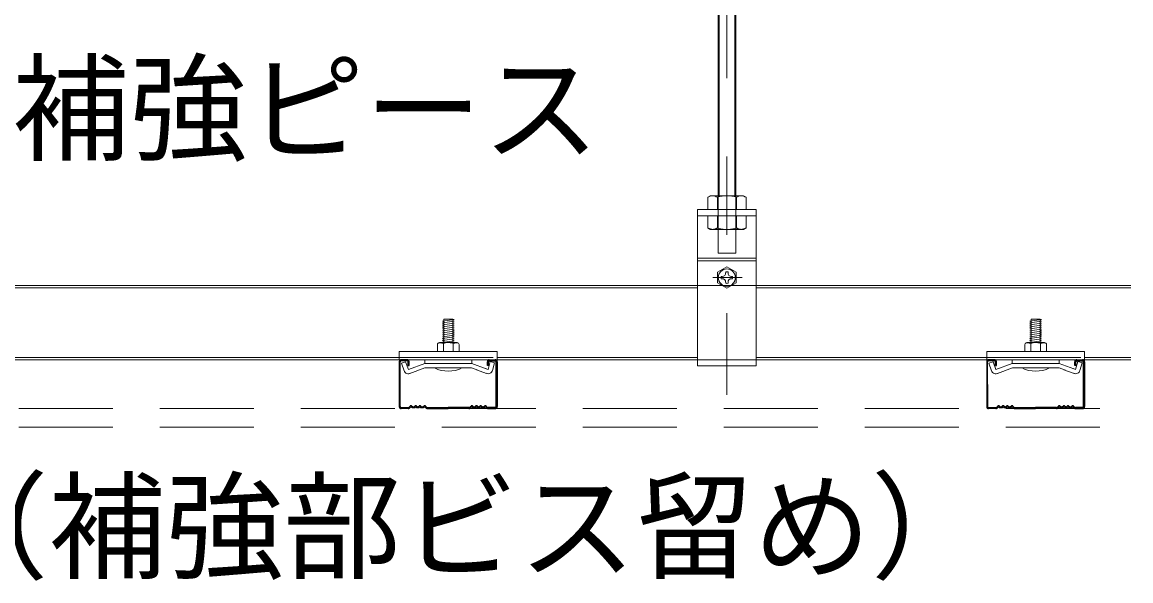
# Model space of a CAD drawing. Units: millimetres, scale not verified. Extents: x -7800 to 7800, y -5387 to 5300.
# Drawn here: x -5517 to -4951, y -204 to 82 of the extents above; entities that cross this region are included whole.
import ezdxf
from ezdxf.enums import TextEntityAlignment as Align

# ---------------------------------------------------------------- set-up
doc = ezdxf.new("R2010")
doc.units = ezdxf.units.MM
doc.header["$LTSCALE"] = 40
for name, pattern in [('CHAIN1', [8, 5, -1, 1, -1]), ('DASHED1', [1.8, 1.2, -0.6]), ('DOUBLE_CHAIN2', [12.8, 9, -1, 0.6, -0.6, 0.6, -1])]:
    doc.linetypes.add(name, pattern=pattern)
for name, color, linetype, lineweight in [('7-0_中心線', 4, 'CHAIN1', 9), ('7-1_吊り材', 7, 'Continuous', 18), ('7-2_野縁受け', 3, 'Continuous', 18), ('7-3_野縁', 2, 'Continuous', 25), ('7-6_文字・矢印', 7, 'Continuous', 18), ('7-A_クリップ', 7, 'Continuous', 18), ('7-D_パネル', 4, 'Continuous', 9)]:
    doc.layers.add(name, color=color, linetype=linetype, lineweight=lineweight)
doc.styles.add('ＭＳ ゴシック', font='')
doc.styles.get('ＭＳ ゴシック').set_extended_font_data('MS Gothic')

msp = doc.modelspace()

# ---------------------------------------------------------------- linework, layer by layer
at = {"layer": '7-0_中心線'}
for p, q in [((-5156.9, 893.12), (-5156.9, -108.65)), ((-5164.19, -48.72), (-5149.08, -48.72))]:
    msp.add_line(p, q, dxfattribs=at)
at = {"layer": '7-1_吊り材'}
for p, q in [((-5161.4, 800.28), (-5161.4, -6.92)), ((-5152.4, 800.28), (-5152.4, -6.92)), ((-5165.39, -6.92), (-5166.7, -7.68)), ((-5166.7, -13.92), (-5166.7, -7.68)), ((-5165.39, -6.92), (-5148.42, -6.92)), ((-5161.8, -13.92), (-5161.8, -7.68)), ((-5152, -13.92), (-5152, -7.68)), ((-5148.42, -6.92), (-5147.1, -7.68)), ((-5147.1, -13.92), (-5147.1, -7.68)), ((-5171.9, -93.92), (-5171.9, -13.92)), ((-5171.9, -13.92), (-5141.9, -13.92)), ((-5141.9, -13.92), (-5141.9, -93.92)), ((-5171.9, -38.72), (-5141.9, -38.72)), ((-5171.9, -40.11), (-5141.9, -40.11)), ((-5156.95, -43.22), (-5161.72, -45.97)), ((-5156.95, -43.22), (-5152.19, -45.97)), ((-5161.72, -45.97), (-5161.72, -51.47)), ((-5159.89, -48.12), (-5159.3, -48.12)), ((-5159.89, -49.32), (-5159.3, -49.32)), ((-5157.55, -45.78), (-5157.55, -46.34)), ((-5156.35, -45.78), (-5156.35, -46.34)), ((-5156.35, -45.78), (-5156.35, -46.6)), ((-5156.35, -51.66), (-5156.35, -50.85)), ((-5154.01, -48.12), (-5154.6, -48.12)), ((-5154.01, -49.32), (-5154.6, -49.32)), ((-5152.19, -45.97), (-5152.19, -51.47)), ((-5156.95, -54.22), (-5161.72, -51.47)), ((-5157.55, -51.66), (-5157.55, -51.11)), ((-5156.95, -54.22), (-5152.19, -51.47)), ((-5156.35, -51.66), (-5156.35, -51.11)), ((-5141.9, -93.92), (-5171.9, -93.92))]:
    msp.add_line(p, q, dxfattribs=at)
at = {"layer": '7-1_吊り材', "linetype": 'DOUBLE_CHAIN2'}
for p, q in [((-5160.95, 800.28), (-5160.95, -0.56)), ((-5152.85, 800.28), (-5152.85, -0.56)), ((-5160.95, -0.56), (-5160.95, -6.92)), ((-5152.85, -0.56), (-5152.85, -6.92))]:
    msp.add_line(p, q, dxfattribs=at)
at = {"layer": '7-1_吊り材', "linetype": 'DASHED1'}
for p, q in [((-5161.4, -6.92), (-5161.4, -36.17)), ((-5152.4, -6.92), (-5152.4, -36.17)), ((-5171.9, -17.12), (-5141.9, -17.12)), ((-5166.7, -17.12), (-5166.7, -23.36)), ((-5161.8, -17.12), (-5161.8, -23.36)), ((-5152, -17.12), (-5152, -23.36)), ((-5147.1, -17.12), (-5147.1, -23.36)), ((-5165.39, -24.12), (-5166.7, -23.36)), ((-5148.42, -24.12), (-5165.39, -24.12)), ((-5148.42, -24.12), (-5147.1, -23.36)), ((-5152.4, -36.17), (-5161.4, -36.17))]:
    msp.add_line(p, q, dxfattribs=at)
at = {"layer": '7-1_吊り材'}
msp.add_circle((-5156.95, -48.72), 4.4, dxfattribs=at)
for centre, radius, start, end in [((-5163.5, -13.69), 6.81, 96.3429, 118.0413), ((-5164.42, -11.8), 4.88, 57.5712, 88.0446), ((-5156.9, -23.14), 16.22, 72.412, 107.588), ((-5149.39, -11.8), 4.88, 91.9554, 122.4288), ((-5150.31, -13.69), 6.81, 61.9587, 83.6571), ((-5156.95, -48.72), 3, 168.463, 191.5133), ((-5159.15, -46.53), 1.6, 264.363, 6.6734), ((-5159.15, -50.92), 1.6, 353.3265, 95.637), ((-5156.95, -48.72), 3, 78.463, 101.537), ((-5154.76, -46.53), 1.6, 173.3265, 275.637), ((-5154.76, -50.92), 1.6, 84.363, 186.6735), ((-5156.95, -48.72), 3, 348.4867, 11.537), ((-5156.95, -48.72), 3, 258.463, 281.537)]:
    msp.add_arc(centre, radius, start, end, dxfattribs=at)
at = {"layer": '7-1_吊り材', "linetype": 'DASHED1'}
for centre, radius, start, end in [((-5163.5, -17.35), 6.81, 241.9587, 263.6571), ((-5164.42, -19.25), 4.88, 271.9554, 302.4288), ((-5156.9, -7.91), 16.22, 252.412, 287.588), ((-5149.39, -19.25), 4.88, 237.5712, 268.0446), ((-5150.31, -17.35), 6.81, 276.3429, 298.0413)]:
    msp.add_arc(centre, radius, start, end, dxfattribs=at)
at = {"layer": '7-2_野縁受け'}
for p, q in [((-6041.9, -52.72), (-5171.9, -52.72)), ((-6041.9, -53.92), (-5171.9, -53.92)), ((-5141.9, -52.72), (-4950.65, -52.72)), ((-5141.9, -53.92), (-4950.65, -53.92)), ((-5572.65, -89.52), (-5324.22, -89.52)), ((-5274.25, -89.52), (-5171.9, -89.52)), ((-5141.9, -89.52), (-5024.22, -89.52)), ((-4974.25, -89.52), (-4950.65, -89.52)), ((-5572.65, -90.72), (-5324.22, -90.72)), ((-5274.25, -90.72), (-5171.9, -90.72)), ((-5141.9, -90.72), (-5024.26, -90.72)), ((-4974.25, -90.72), (-4950.65, -90.72))]:
    msp.add_line(p, q, dxfattribs=at)
at = {"layer": '7-2_野縁受け', "linetype": 'DASHED1'}
for p, q in [((-5171.9, -52.72), (-5141.9, -52.72)), ((-5324.22, -89.52), (-5274.25, -89.52)), ((-5024.22, -89.52), (-4974.25, -89.52)), ((-5324.22, -90.72), (-5274.25, -90.72)), ((-5141.9, -90.72), (-5171.9, -90.72)), ((-5024.22, -90.72), (-4974.25, -90.72))]:
    msp.add_line(p, q, dxfattribs=at)
at = {"layer": '7-3_野縁'}
for p, q in [((-5324.26, -90.72), (-5320.26, -90.72)), ((-5324.26, -91.72), (-5324.25, -114.68)), ((-5323.75, -114.7), (-5323.76, -91.72)), ((-5320.26, -90.72), (-5323.26, -90.72)), ((-5320.26, -91.22), (-5323.26, -91.22)), ((-5319.76, -93.72), (-5319.76, -91.72)), ((-5319.76, -93.72), (-5319.26, -93.72)), ((-5319.26, -93.72), (-5319.26, -91.72)), ((-5279.25, -93.72), (-5279.25, -91.72)), ((-5278.75, -93.72), (-5279.25, -93.72)), ((-5278.75, -93.72), (-5278.75, -91.72)), ((-5278.25, -90.72), (-5274.25, -90.72)), ((-5278.25, -90.72), (-5275.25, -90.72)), ((-5278.25, -91.22), (-5275.25, -91.22)), ((-5274.75, -114.7), (-5274.75, -91.72)), ((-5274.25, -91.72), (-5274.25, -114.68)), ((-5024.26, -90.72), (-5020.26, -90.72)), ((-5024.26, -91.72), (-5024.25, -114.68)), ((-5023.75, -114.7), (-5023.76, -91.72)), ((-5020.26, -90.72), (-5023.26, -90.72)), ((-5020.26, -91.22), (-5023.26, -91.22)), ((-5019.76, -93.72), (-5019.76, -91.72)), ((-5019.76, -93.72), (-5019.26, -93.72)), ((-5019.26, -93.72), (-5019.26, -91.72)), ((-4979.25, -93.72), (-4979.25, -91.72)), ((-4978.75, -93.72), (-4979.25, -93.72)), ((-4978.75, -93.72), (-4978.75, -91.72)), ((-4978.25, -90.72), (-4974.25, -90.72)), ((-4978.25, -90.72), (-4975.25, -90.72)), ((-4978.25, -91.22), (-4975.25, -91.22)), ((-4974.75, -114.7), (-4974.75, -91.72)), ((-4974.25, -91.72), (-4974.25, -114.68)), ((-5323.26, -115.22), (-5319.67, -115.22)), ((-5323.26, -115.22), (-5319.67, -115.22)), ((-5319.67, -115.72), (-5323.26, -115.72)), ((-5319.67, -115.72), (-5323.26, -115.72)), ((-5319.32, -115.08), (-5318.61, -114.37)), ((-5318.61, -114.37), (-5319.32, -115.08)), ((-5318.26, -114.72), (-5318.96, -115.43)), ((-5318.26, -114.72), (-5318.96, -115.43)), ((-5311.26, -114.72), (-5310.55, -115.43)), ((-5310.9, -114.37), (-5310.19, -115.08)), ((-5309.84, -115.22), (-5299.25, -115.22)), ((-5309.84, -115.72), (-5299.25, -115.72)), ((-5288.67, -115.22), (-5299.25, -115.22)), ((-5288.67, -115.72), (-5299.25, -115.72)), ((-5287.61, -114.37), (-5288.31, -115.08)), ((-5287.25, -114.72), (-5287.96, -115.43)), ((-5280.25, -114.72), (-5279.55, -115.43)), ((-5280.25, -114.72), (-5279.55, -115.43)), ((-5279.19, -115.08), (-5279.9, -114.37)), ((-5279.9, -114.37), (-5279.19, -115.08)), ((-5275.25, -115.22), (-5278.84, -115.22)), ((-5275.25, -115.22), (-5278.84, -115.22)), ((-5278.84, -115.72), (-5275.25, -115.72)), ((-5278.84, -115.72), (-5275.25, -115.72)), ((-5023.26, -115.22), (-5019.67, -115.22)), ((-5023.26, -115.22), (-5019.67, -115.22)), ((-5019.67, -115.72), (-5023.26, -115.72)), ((-5019.67, -115.72), (-5023.26, -115.72)), ((-5019.32, -115.08), (-5018.61, -114.37)), ((-5018.61, -114.37), (-5019.32, -115.08)), ((-5018.26, -114.72), (-5018.96, -115.43)), ((-5018.26, -114.72), (-5018.96, -115.43)), ((-5011.26, -114.72), (-5010.55, -115.43)), ((-5010.9, -114.37), (-5010.19, -115.08)), ((-5009.84, -115.22), (-4999.25, -115.22)), ((-5009.84, -115.72), (-4999.25, -115.72)), ((-4988.67, -115.22), (-4999.25, -115.22)), ((-4988.67, -115.72), (-4999.25, -115.72)), ((-4987.61, -114.37), (-4988.31, -115.08)), ((-4987.25, -114.72), (-4987.96, -115.43)), ((-4980.25, -114.72), (-4979.55, -115.43)), ((-4980.25, -114.72), (-4979.55, -115.43)), ((-4979.19, -115.08), (-4979.9, -114.37)), ((-4979.9, -114.37), (-4979.19, -115.08)), ((-4975.25, -115.22), (-4978.84, -115.22)), ((-4975.25, -115.22), (-4978.84, -115.22)), ((-4978.84, -115.72), (-4975.25, -115.72)), ((-4978.84, -115.72), (-4975.25, -115.72))]:
    msp.add_line(p, q, dxfattribs=at)
for centre, radius, start, end in [((-5323.26, -91.72), 1, 90.003, 180.003), ((-5323.26, -91.72), 0.5, 90.003, 180.003), ((-5320.26, -91.72), 1, 0.003, 90.003), ((-5320.26, -91.72), 0.5, 0.003, 90.003), ((-5278.25, -91.72), 1, 89.997, 179.997), ((-5278.25, -91.72), 0.5, 89.997, 179.997), ((-5275.25, -91.72), 1, 359.997, 89.997), ((-5275.25, -91.72), 0.5, 359.997, 89.997), ((-5023.26, -91.72), 1, 90.003, 180.003), ((-5023.26, -91.72), 0.5, 90.003, 180.003), ((-5020.26, -91.72), 1, 0.003, 90.003), ((-5020.26, -91.72), 0.5, 0.003, 90.003), ((-4978.25, -91.72), 1, 89.997, 179.997), ((-4978.25, -91.72), 0.5, 89.997, 179.997), ((-4975.25, -91.72), 1, 359.997, 89.997), ((-4975.25, -91.72), 0.5, 359.997, 89.997), ((-5323.26, -114.72), 1, 177.476, 270), ((-5323.26, -114.72), 1, 177.476, 270), ((-5323.26, -114.72), 0.5, 177.476, 270), ((-5323.26, -114.72), 0.5, 177.476, 270), ((-5319.67, -114.72), 0.5, 270, 315), ((-5319.67, -114.72), 0.5, 270, 315), ((-5319.67, -114.72), 1, 270, 315), ((-5319.67, -114.72), 1, 270, 315), ((-5318.26, -114.72), 0.5, 46.3972, 135), ((-5317.01, -113.41), 1.81, 226.3972, 313.6028), ((-5317.01, -113.41), 1.31, 226.3972, 313.6028), ((-5315.76, -114.72), 0.5, 36.8699, 133.6028), ((-5314.76, -113.97), 1.25, 216.8699, 323.1301), ((-5314.76, -113.97), 0.75, 216.8699, 323.1301), ((-5313.76, -114.72), 0.5, 36.8699, 143.1301), ((-5313.76, -114.72), 0.5, 46.3972, 143.1301), ((-5312.51, -113.41), 1.81, 226.3972, 313.6028), ((-5312.51, -113.41), 1.31, 226.3972, 313.6028), ((-5311.26, -114.72), 0.5, 45, 133.6028), ((-5309.84, -114.72), 1, 225, 270), ((-5309.84, -114.72), 0.5, 225, 270), ((-5288.67, -114.72), 0.5, 270, 315), ((-5288.67, -114.72), 1, 270, 315), ((-5287.25, -114.72), 0.5, 46.3972, 135), ((-5286, -113.41), 1.81, 226.3972, 313.6028), ((-5286, -113.41), 1.31, 226.3972, 313.6028), ((-5284.75, -114.72), 0.5, 36.8699, 143.1301), ((-5284.75, -114.72), 0.5, 36.8699, 133.6028), ((-5283.75, -113.97), 1.25, 216.8699, 323.1301), ((-5283.75, -113.97), 0.75, 216.8699, 323.1301), ((-5282.75, -114.72), 0.5, 46.3972, 143.1301), ((-5281.5, -113.41), 1.81, 226.3972, 313.6028), ((-5281.5, -113.41), 1.31, 226.3972, 313.6028), ((-5280.25, -114.72), 0.5, 45, 133.6028), ((-5278.84, -114.72), 1, 225, 270), ((-5278.84, -114.72), 1, 225, 270), ((-5278.84, -114.72), 0.5, 225, 270), ((-5278.84, -114.72), 0.5, 225, 270), ((-5275.25, -114.72), 1, 270, 2.524), ((-5275.25, -114.72), 1, 270, 2.524), ((-5275.25, -114.72), 0.5, 270, 2.524), ((-5275.25, -114.72), 0.5, 270, 2.524), ((-5023.26, -114.72), 1, 177.476, 270), ((-5023.26, -114.72), 1, 177.476, 270), ((-5023.26, -114.72), 0.5, 177.476, 270), ((-5023.26, -114.72), 0.5, 177.476, 270), ((-5019.67, -114.72), 0.5, 270, 315), ((-5019.67, -114.72), 0.5, 270, 315), ((-5019.67, -114.72), 1, 270, 315), ((-5019.67, -114.72), 1, 270, 315), ((-5018.26, -114.72), 0.5, 46.3972, 135), ((-5017.01, -113.41), 1.81, 226.3972, 313.6028), ((-5017.01, -113.41), 1.31, 226.3972, 313.6028), ((-5015.76, -114.72), 0.5, 36.8699, 133.6028), ((-5014.76, -113.97), 1.25, 216.8699, 323.1301), ((-5014.76, -113.97), 0.75, 216.8699, 323.1301), ((-5013.76, -114.72), 0.5, 36.8699, 143.1301), ((-5013.76, -114.72), 0.5, 46.3972, 143.1301), ((-5012.51, -113.41), 1.81, 226.3972, 313.6028), ((-5012.51, -113.41), 1.31, 226.3972, 313.6028), ((-5011.26, -114.72), 0.5, 45, 133.6028), ((-5009.84, -114.72), 1, 225, 270), ((-5009.84, -114.72), 0.5, 225, 270), ((-4988.67, -114.72), 0.5, 270, 315), ((-4988.67, -114.72), 1, 270, 315), ((-4987.25, -114.72), 0.5, 46.3972, 135), ((-4986, -113.41), 1.81, 226.3972, 313.6028), ((-4986, -113.41), 1.31, 226.3972, 313.6028), ((-4984.75, -114.72), 0.5, 36.8699, 143.1301), ((-4984.75, -114.72), 0.5, 36.8699, 133.6028), ((-4983.75, -113.97), 1.25, 216.8699, 323.1301), ((-4983.75, -113.97), 0.75, 216.8699, 323.1301), ((-4982.75, -114.72), 0.5, 46.3972, 143.1301), ((-4981.5, -113.41), 1.81, 226.3972, 313.6028), ((-4981.5, -113.41), 1.31, 226.3972, 313.6028), ((-4980.25, -114.72), 0.5, 45, 133.6028), ((-4978.84, -114.72), 1, 225, 270), ((-4978.84, -114.72), 1, 225, 270), ((-4978.84, -114.72), 0.5, 225, 270), ((-4978.84, -114.72), 0.5, 225, 270), ((-4975.25, -114.72), 1, 270, 2.524), ((-4975.25, -114.72), 1, 270, 2.524), ((-4975.25, -114.72), 0.5, 270, 2.524), ((-4975.25, -114.72), 0.5, 270, 2.524)]:
    msp.add_arc(centre, radius, start, end, dxfattribs=at)
at = {"layer": '7-A_クリップ'}
for p, q in [((-5296.22, -70.09), (-5302.22, -70.93)), ((-5302.22, -70.93), (-5301.47, -71.33)), ((-5296.22, -71.09), (-5302.22, -71.93)), ((-5302.22, -71.93), (-5301.47, -72.33)), ((-5301.47, -81.94), (-5301.47, -69.93)), ((-5301.47, -69.93), (-5296.97, -69.93)), ((-5296.22, -70.09), (-5296.97, -69.93)), ((-5296.97, -81.94), (-5296.97, -69.96)), ((-5296.22, -71.09), (-5296.97, -70.69)), ((-5296.22, -72.09), (-5296.97, -71.69)), ((-5296.22, -73.09), (-5296.97, -72.69)), ((-4996.22, -70.09), (-5002.22, -70.93)), ((-5002.22, -70.93), (-5001.47, -71.33)), ((-4996.22, -71.09), (-5002.22, -71.93)), ((-5002.22, -71.93), (-5001.47, -72.33)), ((-5001.47, -81.94), (-5001.47, -69.93)), ((-5001.47, -69.93), (-4996.97, -69.93)), ((-4996.22, -70.09), (-4996.97, -69.93)), ((-4996.97, -81.94), (-4996.97, -69.96)), ((-4996.22, -71.09), (-4996.97, -70.69)), ((-4996.22, -72.09), (-4996.97, -71.69)), ((-4996.22, -73.09), (-4996.97, -72.69)), ((-5296.22, -79.09), (-5302.22, -79.93)), ((-5296.22, -74.09), (-5296.97, -73.69)), ((-5296.22, -75.09), (-5296.97, -74.69)), ((-5296.22, -76.09), (-5296.97, -75.69)), ((-5296.22, -77.09), (-5296.97, -76.69)), ((-5296.22, -78.09), (-5296.97, -77.69)), ((-5296.22, -79.09), (-5296.97, -78.69)), ((-4996.22, -79.09), (-5002.22, -79.93)), ((-4996.22, -74.09), (-4996.97, -73.69)), ((-4996.22, -75.09), (-4996.97, -74.69)), ((-4996.22, -76.09), (-4996.97, -75.69)), ((-4996.22, -77.09), (-4996.97, -76.69)), ((-4996.22, -78.09), (-4996.97, -77.69)), ((-4996.22, -79.09), (-4996.97, -78.69)), ((-5304.72, -82.94), (-5304.72, -86.44)), ((-5304.06, -82.11), (-5304.53, -82.34)), ((-5304.06, -82.11), (-5304.53, -82.34)), ((-5303.72, -81.94), (-5294.72, -81.94)), ((-5303.37, -82.03), (-5301.72, -82.44)), ((-5303.37, -82.03), (-5301.72, -82.44)), ((-5296.22, -81.09), (-5302.3, -81.94)), ((-5302.22, -79.93), (-5301.47, -80.33)), ((-5296.22, -80.09), (-5302.22, -80.93)), ((-5302.22, -80.93), (-5301.47, -81.33)), ((-5301.72, -82.44), (-5301.72, -82.46)), ((-5301.72, -82.46), (-5301.72, -86.44)), ((-5297, -82.33), (-5296.72, -82.43)), ((-5296.22, -80.09), (-5296.97, -79.69)), ((-5296.22, -81.09), (-5296.97, -80.69)), ((-5295.08, -82.03), (-5296.72, -82.43)), ((-5295.08, -82.03), (-5296.72, -82.43)), ((-5294.4, -82.1), (-5293.93, -82.33)), ((-5294.4, -82.1), (-5293.93, -82.33)), ((-5293.72, -82.94), (-5293.72, -86.44)), ((-5004.72, -82.94), (-5004.72, -86.44)), ((-5004.06, -82.11), (-5004.53, -82.34)), ((-5004.06, -82.11), (-5004.53, -82.34)), ((-5003.72, -81.94), (-4994.72, -81.94)), ((-5003.37, -82.03), (-5001.72, -82.44)), ((-5003.37, -82.03), (-5001.72, -82.44)), ((-4996.22, -81.09), (-5002.3, -81.94)), ((-5002.22, -79.93), (-5001.47, -80.33)), ((-4996.22, -80.09), (-5002.22, -80.93)), ((-5002.22, -80.93), (-5001.47, -81.33)), ((-5001.72, -82.44), (-5001.72, -82.46)), ((-5001.72, -82.46), (-5001.72, -86.44)), ((-4997, -82.33), (-4996.72, -82.43)), ((-4996.22, -80.09), (-4996.97, -79.69)), ((-4996.22, -81.09), (-4996.97, -80.69)), ((-4995.08, -82.03), (-4996.72, -82.43)), ((-4995.08, -82.03), (-4996.72, -82.43)), ((-4994.4, -82.1), (-4993.93, -82.33)), ((-4994.4, -82.1), (-4993.93, -82.33)), ((-4993.72, -82.94), (-4993.72, -86.44)), ((-5324.22, -86.44), (-5324.22, -90.74)), ((-5324.22, -86.44), (-5274.25, -86.44)), ((-5304.72, -86.44), (-5293.72, -86.44)), ((-5274.25, -86.44), (-5274.25, -90.74)), ((-5024.22, -86.44), (-5024.22, -90.74)), ((-5024.22, -86.44), (-4974.25, -86.44)), ((-5004.72, -86.44), (-4993.72, -86.44)), ((-4974.25, -86.44), (-4974.25, -90.74)), ((-5324.22, -90.74), (-5274.25, -90.74)), ((-5321.02, -91.73), (-5323.18, -92.52)), ((-5321.98, -95.8), (-5323.18, -92.52)), ((-5321.78, -96.36), (-5323.18, -92.52)), ((-5319.58, -95.68), (-5321.02, -91.73)), ((-5311.22, -92.63), (-5319.58, -95.68)), ((-5318.81, -97.73), (-5311.12, -94.93)), ((-5311.22, -90.74), (-5311.22, -92.63)), ((-5311.22, -92.63), (-5299.22, -92.63)), ((-5292.22, -94.93), (-5306.22, -94.93)), ((-5287.23, -92.63), (-5299.22, -92.63)), ((-5287.23, -92.63), (-5299.22, -92.63)), ((-5287.23, -92.63), (-5299.22, -92.63)), ((-5299.22, -94.93), (-5290.08, -94.93)), ((-5299.22, -94.93), (-5289.49, -94.93)), ((-5299.22, -94.93), (-5288.01, -94.93)), ((-5289.74, -94.93), (-5288.01, -94.93)), ((-5289.25, -94.93), (-5287.33, -94.93)), ((-5284.09, -96.11), (-5287.33, -94.93)), ((-5287.23, -92.63), (-5279.83, -95.33)), ((-5287.22, -90.74), (-5287.22, -92.63)), ((-5279.64, -97.73), (-5284.83, -95.84)), ((-5280.12, -95.22), (-5278.87, -95.68)), ((-5276.62, -96.17), (-5275.56, -92.22)), ((-5024.22, -90.74), (-4974.25, -90.74)), ((-5021.02, -91.73), (-5023.18, -92.52)), ((-5021.98, -95.8), (-5023.18, -92.52)), ((-5021.78, -96.36), (-5023.18, -92.52)), ((-5019.58, -95.68), (-5021.02, -91.73)), ((-5011.22, -92.63), (-5019.58, -95.68)), ((-5018.81, -97.73), (-5011.12, -94.93)), ((-5011.22, -90.74), (-5011.22, -92.63)), ((-5011.22, -92.63), (-4999.22, -92.63)), ((-4992.22, -94.93), (-5006.22, -94.93)), ((-4987.23, -92.63), (-4999.22, -92.63)), ((-4987.23, -92.63), (-4999.22, -92.63)), ((-4987.23, -92.63), (-4999.22, -92.63)), ((-4999.22, -94.93), (-4990.08, -94.93)), ((-4999.22, -94.93), (-4989.49, -94.93)), ((-4999.22, -94.93), (-4988.01, -94.93)), ((-4989.74, -94.93), (-4988.01, -94.93)), ((-4989.25, -94.93), (-4987.33, -94.93)), ((-4984.09, -96.11), (-4987.33, -94.93)), ((-4987.23, -92.63), (-4979.83, -95.33)), ((-4987.22, -90.74), (-4987.22, -92.63)), ((-4979.64, -97.73), (-4984.83, -95.84)), ((-4980.12, -95.22), (-4978.87, -95.68)), ((-4976.62, -96.17), (-4975.56, -92.22))]:
    msp.add_line(p, q, dxfattribs=at)
for points in [[(-5296.22, -72.09), (-5302.22, -72.93), (-5301.47, -73.33)], [(-5296.22, -73.09), (-5302.22, -73.93), (-5301.47, -74.33)], [(-4996.22, -72.09), (-5002.22, -72.93), (-5001.47, -73.33)], [(-4996.22, -73.09), (-5002.22, -73.93), (-5001.47, -74.33)], [(-5296.22, -74.09), (-5302.22, -74.93), (-5301.47, -75.33)], [(-5296.22, -75.09), (-5302.22, -75.93), (-5301.47, -76.33)], [(-5296.22, -76.09), (-5302.22, -76.93), (-5301.47, -77.33)], [(-5296.22, -77.09), (-5302.22, -77.93), (-5301.47, -78.33)], [(-5296.22, -78.09), (-5302.22, -78.93), (-5301.47, -79.33)], [(-4996.22, -74.09), (-5002.22, -74.93), (-5001.47, -75.33)], [(-4996.22, -75.09), (-5002.22, -75.93), (-5001.47, -76.33)], [(-4996.22, -76.09), (-5002.22, -76.93), (-5001.47, -77.33)], [(-4996.22, -77.09), (-5002.22, -77.93), (-5001.47, -78.33)], [(-4996.22, -78.09), (-5002.22, -78.93), (-5001.47, -79.33)], [(-5297, -82.33), (-5296.72, -82.43), (-5296.72, -86.44)], [(-4997, -82.33), (-4996.72, -82.43), (-4996.72, -86.44)], [(-5319.58, -95.68), (-5321.02, -91.73), (-5323.18, -92.52)], [(-5299.22, -94.93), (-5310.44, -94.93), (-5311.12, -94.93)], [(-5278.87, -95.68), (-5277.78, -91.62), (-5275.56, -92.22)], [(-5019.58, -95.68), (-5021.02, -91.73), (-5023.18, -92.52)], [(-4999.22, -94.93), (-5010.44, -94.93), (-5011.12, -94.93)], [(-4978.87, -95.68), (-4977.78, -91.62), (-4975.56, -92.22)]]:
    msp.add_lwpolyline(points, dxfattribs=at)
for centre, radius, start, end in [((-5303.72, -82.94), 1, 90, 180), ((-5303.61, -83), 1, 75.942, 116.6021), ((-5303.61, -83), 1, 75.942, 116.6021), ((-5299.22, -88.44), 6.5, 70.0181, 112.6198), ((-5299.22, -88.44), 6.5, 70.0181, 112.6198), ((-5294.84, -83), 1, 63.7347, 103.8602), ((-5294.84, -83), 1, 63.7347, 103.8602), ((-5294.72, -82.94), 1, 0, 90), ((-5003.72, -82.94), 1, 90, 180), ((-5003.61, -83), 1, 75.942, 116.6021), ((-5003.61, -83), 1, 75.942, 116.6021), ((-4999.22, -88.44), 6.5, 70.0181, 112.6198), ((-4999.22, -88.44), 6.5, 70.0181, 112.6198), ((-4994.84, -83), 1, 63.7347, 103.8602), ((-4994.84, -83), 1, 63.7347, 103.8602), ((-4994.72, -82.94), 1, 0, 90), ((-5299.22, -80.93), 15.65, 243.4349, 296.565), ((-5278.84, -95.57), 2.3, 245, 345), ((-4999.22, -80.93), 15.65, 243.4349, 296.565), ((-4978.84, -95.57), 2.3, 245, 345), ((-5319.62, -95.58), 2.3, 200, 300), ((-5019.62, -95.58), 2.3, 200, 300)]:
    msp.add_arc(centre, radius, start, end, dxfattribs=at)
at = {"layer": '7-D_パネル', "linetype": 'DASHED1'}
for p, q in [((-7246.55, -115.72), (-4950.65, -115.72)), ((-7246.55, -125.22), (-4950.65, -125.22))]:
    msp.add_line(p, q, dxfattribs=at)

# ---------------------------------------------------------------- texts
at = {"layer": '7-6_文字・矢印', "style": 'ＭＳ ゴシック'}
for s, p in [('クリップ補強ピース', (-5761.95, 2.6)), ('クリップ（補強部ビス留め）', (-5803.38, -211.18))]:
    msp.add_text(s, height=43.99, dxfattribs=at).set_placement(p, align=Align.BOTTOM_LEFT)

doc.saveas('drawing.dxf')
